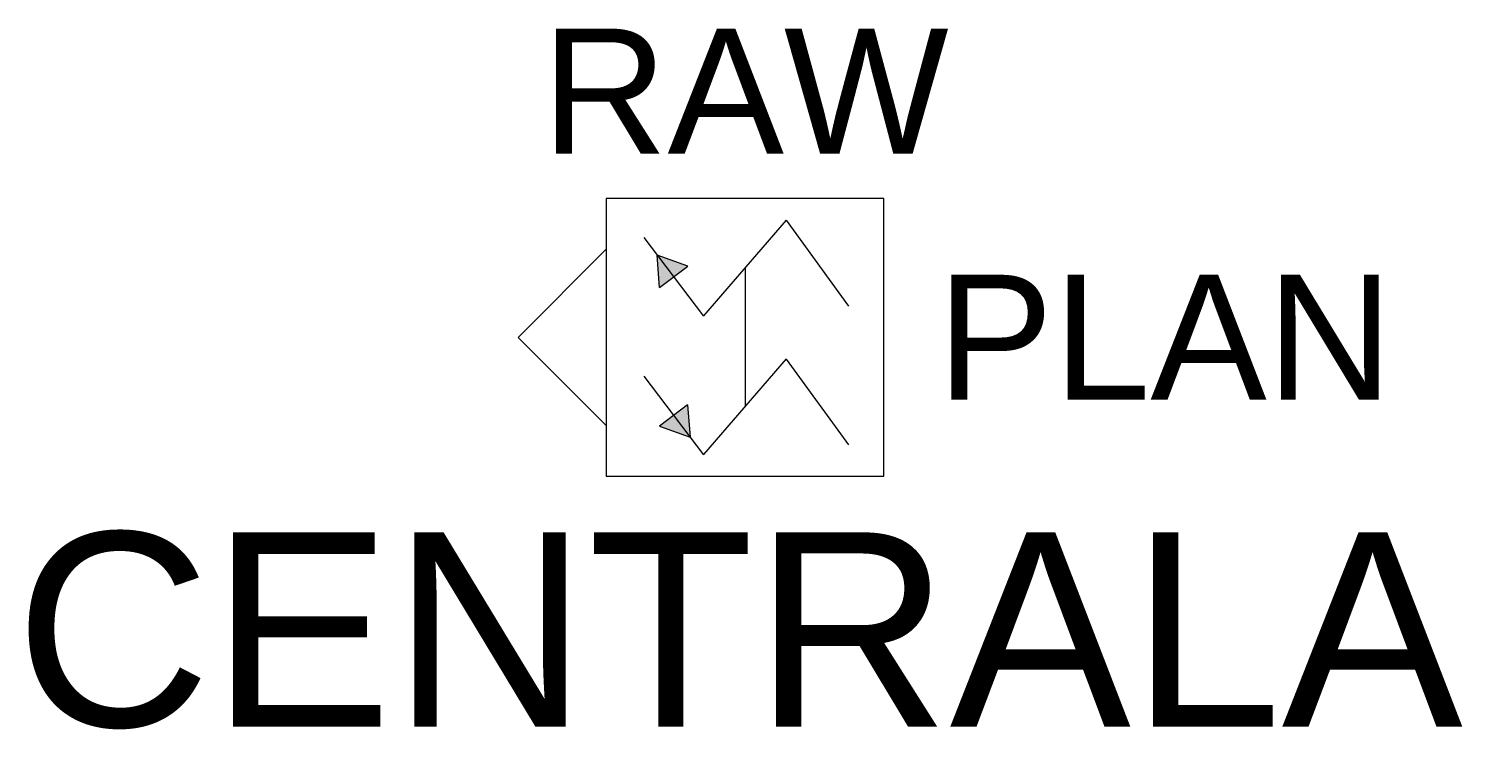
# Model space of a CAD drawing. Header units: millimetres. Extents: x -1032 to 1033, y -565 to 445.
import ezdxf
from ezdxf.enums import TextEntityAlignment as Align

# ---------------------------------------------------------------- set-up
doc = ezdxf.new("R2010")
doc.units = ezdxf.units.MM
doc.header["$LTSCALE"] = 0.25
doc.styles.add('opis_czujki', font='arial.ttf')
doc.styles.add('opis_czujki_2', font='arial.ttf')

msp = doc.modelspace()

# ---------------------------------------------------------------- hatches: boundary and pattern name
for points in [[(-123.3, 71.9), (-82.7, 102.7), (-126.7, 118.4)], [(-82.8, -97.2), (-123.2, -128.2), (-79.1, -143.7)]]:
    msp.add_hatch(color=256).paths.add_polyline_path(points)

# ---------------------------------------------------------------- linework, layer by layer
for p, q in [((-59.5, 31), (59.5, 169)), ((59, 168.7), (149, 45)), ((-200, 127.1), (-327, -0.2)), ((-146, 144), (-60, 30.6)), ((-82.7, 102.7), (-126.7, 118.4)), ((-123.3, 71.9), (-126.7, 118.4)), ((-123.3, 71.9), (-82.7, 102.7)), ((0, 100), (0, -100)), ((-200, -127.2), (-327, -0.2)), ((-59.5, -169), (59.5, -31)), ((59, -31.3), (149, -155)), ((-146, -56), (-60, -169.4)), ((-82.8, -97.2), (-123.2, -128.2)), ((-82.8, -97.2), (-79.1, -143.7)), ((-123.2, -128.2), (-79.1, -143.7))]:
    msp.add_line(p, q)
msp.add_lwpolyline([(-200, -200), (200, -200), (200, 200), (-200, 200)], close=True)

# ---------------------------------------------------------------- texts
for tag, text, height, style, flags, p in [('RAW', 'XX', 180, 'opis_czujki_2', 9, (0, 354.9)), ('CENTRALA', 'xx', 280, 'opis_czujki', 8, (-9, -421.1))]:
    msp.add_attdef(tag, text=text, height=height, dxfattribs=dict(style=style, flags=flags)).set_placement(p, align=Align.MIDDLE_CENTER)
at = {"style": 'opis_czujki_2', "flags": 9}
msp.add_attdef('PLAN', (276.4, -89.8), 'xx', height=180, dxfattribs=at)

doc.saveas('drawing.dxf')
